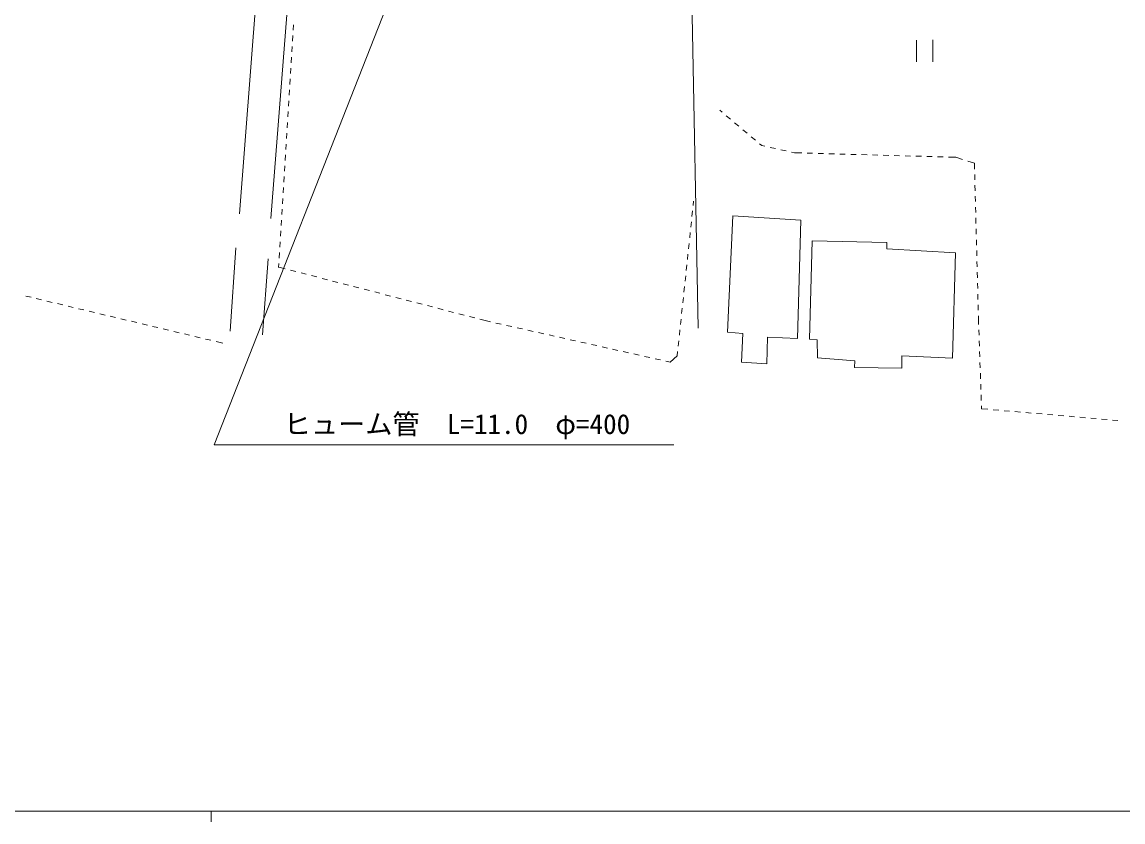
# Model space of a CAD drawing. Units: millimetres, scale not verified. Extents: x 40000 to 680000, y 20000 to 380000.
# Drawn here: x 150615 to 251870, y 204000 to 277580 of the extents above; entities that cross this region are included whole.
import ezdxf
from ezdxf.enums import TextEntityAlignment as Align

# ---------------------------------------------------------------- set-up
doc = ezdxf.new("R2010")
doc.units = ezdxf.units.MM
doc.header["$LTSCALE"] = 1000
for name, color, linetype, lineweight in [('M-BGD', 7, 'Continuous', 13), ('M-STR-HTXT', 7, 'Continuous', 13), ('M-TTL-BAND', 7, 'Continuous', 13)]:
    doc.layers.add(name, color=color, linetype=linetype, lineweight=lineweight)
doc.styles.add('ＭＳ ゴシック', font='')
doc.styles.get('ＭＳ ゴシック').set_extended_font_data('MS Gothic')

# ---------------------------------------------------------------- blocks, each defined once
blk = doc.blocks.new('田')
at = {"color": 7, "linetype": 'Continuous', "lineweight": 13}
for p, q in [((-0.75, 1), (-0.75, -1)), ((0.75, -1), (0.75, 1))]:
    blk.add_line(p, q, dxfattribs=at)

msp = doc.modelspace()

# ---------------------------------------------------------------- linework, layer by layer
at = {"layer": 'M-BGD'}
for p, q in [((170616, 259934), (173024, 290977)), ((212142, 283542), (212807, 249413)), ((174983, 278245), (173497, 259494)), ((175560, 276832), (175591, 277331)), ((175498, 275834), (175529, 276333)), ((175436, 274836), (175467, 275335)), ((175373, 273838), (175404, 274337)), ((175311, 272840), (175342, 273339)), ((175249, 271842), (175280, 272341)), ((175187, 270844), (175218, 271343)), ((175062, 268848), (175093, 269347)), ((175124, 269846), (175155, 270345)), ((214795, 269460), (215003, 269286)), ((175000, 267850), (175031, 268349)), ((215385, 268964), (215768, 268642)), ((174938, 266852), (174969, 267351)), ((216150, 268320), (216533, 267998)), ((216915, 267676), (217298, 267354)), ((174875, 265854), (174906, 266353)), ((217680, 267032), (218063, 266710)), ((218445, 266388), (218653, 266213)), ((174813, 264855), (174844, 265355)), ((218653, 266213), (218933, 266152)), ((219422, 266044), (219910, 265937)), ((220399, 265830), (220887, 265723)), ((221375, 265616), (221656, 265554)), ((221656, 265554), (222331, 265535)), ((222830, 265521), (223330, 265507)), ((223830, 265493), (224330, 265479)), ((224830, 265465), (225330, 265451)), ((225829, 265437), (226329, 265423)), ((226829, 265409), (227329, 265395)), ((227829, 265381), (228328, 265368)), ((228828, 265354), (229328, 265340)), ((229828, 265326), (230328, 265312)), ((230827, 265298), (231327, 265284)), ((174751, 263857), (174782, 264356)), ((231827, 265270), (232327, 265256)), ((232827, 265242), (233326, 265228)), ((233826, 265214), (234326, 265200)), ((234826, 265186), (235326, 265172)), ((235825, 265158), (236500, 265139)), ((236500, 265139), (237114, 264941)), ((237590, 264788), (238203, 264590)), ((238203, 264590), (238217, 264059)), ((174688, 262859), (174720, 263358)), ((238230, 263559), (238244, 263059)), ((174626, 261861), (174657, 262360)), ((238257, 262559), (238270, 262059)), ((174564, 260863), (174595, 261362)), ((238283, 261559), (238296, 261060)), ((174502, 259865), (174533, 260364)), ((212336, 260701), (212378, 261100)), ((238310, 260560), (238323, 260060)), ((174439, 258867), (174471, 259366)), ((212230, 259707), (212283, 260204)), ((215486, 249058), (215991, 259752)), ((215991, 259752), (222253, 259349)), ((222253, 259349), (221924, 248472)), ((238336, 259560), (238349, 259060)), ((174377, 257869), (174408, 258368)), ((212020, 257718), (212072, 258215)), ((212125, 258713), (212178, 259210)), ((238362, 258561), (238376, 258061)), ((174315, 256871), (174346, 257370)), ((211914, 256724), (211967, 257221)), ((223026, 248403), (223295, 257461)), ((223295, 257461), (230143, 257314)), ((230143, 257314), (230143, 256728)), ((238389, 257561), (238402, 257061)), ((170286, 256815), (169773, 249160)), ((174253, 255873), (174284, 256372)), ((211809, 255729), (211862, 256226)), ((230143, 256728), (236479, 256362)), ((236479, 256362), (236186, 246657)), ((238415, 256561), (238428, 256061)), ((173252, 255789), (172739, 248794)), ((174199, 255016), (174221, 255374)), ((211703, 254735), (211756, 255232)), ((238442, 255562), (238455, 255062)), ((174236, 255033), (174823, 254881)), ((175307, 254755), (175791, 254630)), ((176275, 254505), (176759, 254379)), ((177243, 254254), (177727, 254129)), ((211598, 253740), (211651, 254238)), ((238468, 254562), (238481, 254062)), ((178211, 254003), (178695, 253878)), ((179179, 253753), (179663, 253627)), ((180147, 253502), (180631, 253377)), ((181115, 253252), (181599, 253126)), ((211493, 252746), (211545, 253243)), ((238494, 253562), (238508, 253062)), ((150957, 252376), (151443, 252260)), ((151929, 252144), (152416, 252027)), ((182083, 253001), (182567, 252876)), ((183051, 252750), (183535, 252625)), ((184019, 252500), (184504, 252374)), ((184988, 252249), (185472, 252124)), ((211387, 251752), (211440, 252249)), ((238521, 252563), (238534, 252063)), ((152902, 251911), (153388, 251795)), ((153875, 251678), (154361, 251562)), ((154847, 251446), (155333, 251329)), ((155820, 251213), (156306, 251097)), ((185956, 251998), (186440, 251873)), ((186924, 251748), (187408, 251622)), ((187892, 251497), (188376, 251372)), ((188860, 251246), (189344, 251121)), ((211282, 250757), (211334, 251254)), ((238547, 251563), (238560, 251063)), ((156792, 250981), (157279, 250864)), ((157765, 250748), (158251, 250632)), ((158737, 250515), (159224, 250399)), ((159710, 250283), (160196, 250166)), ((189828, 250996), (190312, 250870)), ((190796, 250745), (191280, 250620)), ((191764, 250494), (192248, 250369)), ((192732, 250244), (193319, 250092)), ((211176, 249763), (211229, 250260)), ((238574, 250563), (238588, 250032)), ((160683, 250050), (161169, 249934)), ((161655, 249818), (162141, 249701)), ((162628, 249585), (163114, 249469)), ((163600, 249352), (164087, 249236)), ((164573, 249120), (165059, 249003)), ((193319, 250092), (193715, 250003)), ((194203, 249893), (194691, 249784)), ((195179, 249674), (195667, 249565)), ((196155, 249455), (196643, 249346)), ((197130, 249237), (197618, 249127)), ((211071, 248768), (211124, 249265)), ((238588, 250032), (238597, 249770)), ((238614, 249270), (238631, 248770)), ((165545, 248887), (166032, 248771)), ((166518, 248655), (167004, 248538)), ((167491, 248422), (167977, 248306)), ((168463, 248189), (169090, 248039)), ((198106, 249018), (198594, 248908)), ((199082, 248799), (199570, 248689)), ((200058, 248580), (200546, 248470)), ((201033, 248361), (201521, 248251)), ((202009, 248142), (202497, 248032)), ((210965, 247774), (211018, 248271)), ((216894, 248918), (215505, 249059)), ((216796, 246292), (216894, 248918)), ((219173, 248593), (219129, 246129)), ((221924, 248472), (219173, 248593)), ((223738, 248358), (223039, 248423)), ((223771, 246694), (223738, 248358)), ((238648, 248271), (238665, 247771)), ((202985, 247923), (203473, 247813)), ((203961, 247704), (204449, 247594)), ((204936, 247485), (205424, 247375)), ((205912, 247266), (206400, 247157)), ((210871, 246878), (210913, 247277)), ((238682, 247271), (238699, 246772)), ((206888, 247047), (207376, 246938)), ((207864, 246828), (208351, 246719)), ((208839, 246609), (209327, 246500)), ((209815, 246390), (210211, 246301)), ((210211, 246301), (210871, 246878)), ((219129, 246129), (216796, 246292)), ((227214, 246401), (223771, 246694)), ((227177, 245815), (227214, 246401)), ((236186, 246657), (231535, 246877)), ((231535, 246877), (231535, 245741)), ((238716, 246272), (238734, 245772)), ((231535, 245741), (227177, 245815)), ((238751, 245272), (238768, 244773)), ((238785, 244273), (238802, 243773)), ((238819, 243274), (238836, 242774)), ((238853, 242274), (238862, 242012)), ((238862, 242012), (239444, 241962)), ((239942, 241919), (240440, 241875)), ((240938, 241832), (241436, 241789)), ((241934, 241746), (242433, 241703)), ((242931, 241660), (243429, 241617)), ((243927, 241574), (244425, 241531)), ((244923, 241488), (245421, 241445)), ((245920, 241402), (246418, 241359)), ((246916, 241316), (247414, 241272)), ((247912, 241229), (248410, 241186)), ((248908, 241143), (249406, 241100)), ((249905, 241057), (250403, 241014)), ((250901, 240971), (251399, 240928))]:
    msp.add_line(p, q, dxfattribs=at)
at = {"layer": 'M-STR-HTXT'}
for p, q in [((189546, 292827), (168293, 238689)), ((168293, 238689), (210572, 238689))]:
    msp.add_line(p, q, dxfattribs=at)
at = {"layer": 'M-TTL-BAND'}
for p, q in [((40000, 205000), (579000, 205000)), ((168000, 205000), (168000, 204000))]:
    msp.add_line(p, q, dxfattribs=at)

# ---------------------------------------------------------------- block references
at = {"layer": 'M-BGD', "xscale": 1000, "yscale": 1000, "rotation": 0.65231}
msp.add_blockref('田', (233628, 274919), dxfattribs=at)

# ---------------------------------------------------------------- texts
at = {"layer": 'M-STR-HTXT', "style": 'ＭＳ ゴシック'}
msp.add_text('ヒューム管\u3000L=11.0\u3000φ=400', height=1833, dxfattribs=at).set_placement((174683, 239132), align=Align.BOTTOM_LEFT)

doc.saveas('drawing.dxf')
